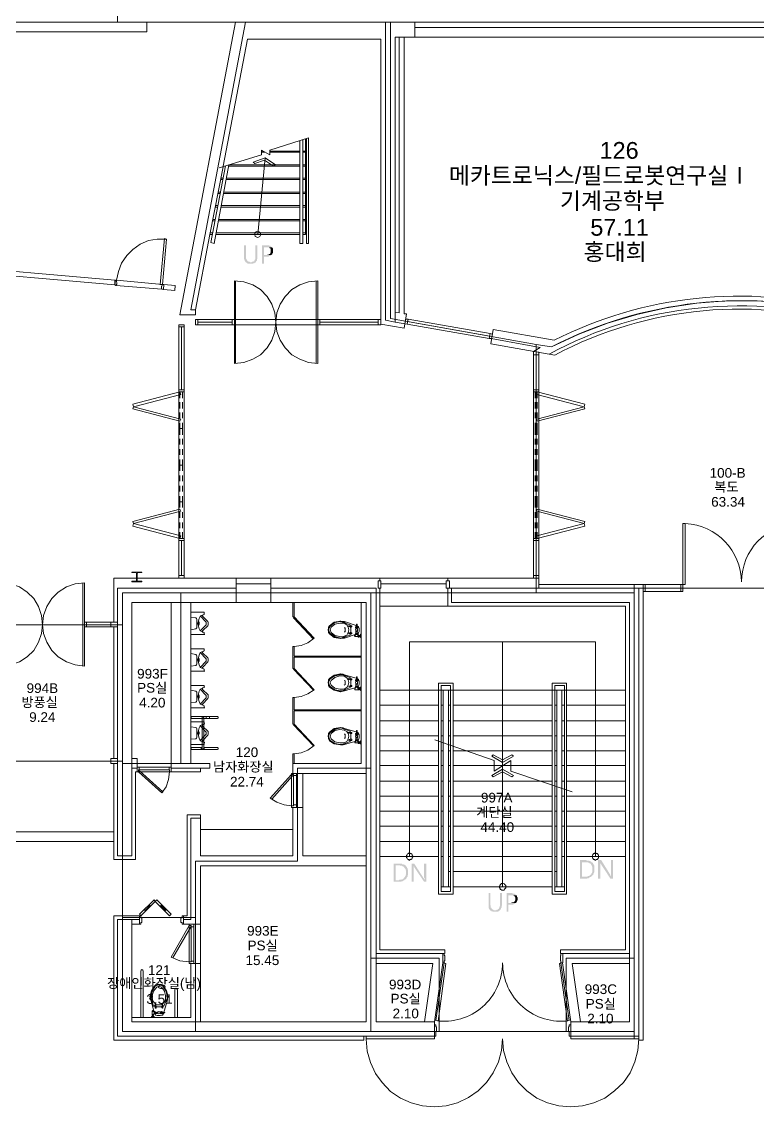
# Model space of a CAD drawing. Header units: millimetres. Extents: x -2246 to 101218, y 0 to 66109.
# Drawn here: x 59306 to 74407, y 26635 to 49222 of the extents above; entities that cross this region are included whole.
import ezdxf

# ---------------------------------------------------------------- set-up
doc = ezdxf.new("R2010")
doc.units = ezdxf.units.MM
for name, color, linetype in [('PDF_문자', 7, 'Continuous'), ('PDF_솔리드 채우기', 7, 'Continuous'), ('PDF_형상', 7, 'Continuous')]:
    doc.layers.add(name, color=color, linetype=linetype)
doc.styles.add('PDF 맑은고딕', font='Arial.ttf')

msp = doc.modelspace()

# ---------------------------------------------------------------- hatches: boundary and pattern name
at = {"layer": 'PDF_솔리드 채우기', "transparency": 33554559}
for points in [[(63902, 44643), (63860, 44643), (63860, 44410), (63860, 44399), (63860, 44389), (63860, 44378), (63860, 44368), (63871, 44357), (63871, 44346), (63871, 44336), (63871, 44336), (63881, 44325), (63881, 44315), (63881, 44304), (63892, 44304), (63892, 44293), (63998, 44293), (63998, 44293), (63987, 44293), (63976, 44304), (63966, 44304), (63955, 44304), (63955, 44304), (63945, 44315), (63934, 44315), (63934, 44325), (63924, 44325), (63924, 44336), (63913, 44346), (63913, 44346), (63913, 44357), (63902, 44368), (63902, 44378), (63902, 44389), (63902, 44399), (63902, 44410)], [(64135, 44643), (64093, 44643), (64093, 44410), (64093, 44399), (64093, 44389), (64093, 44378), (64093, 44368), (64093, 44357), (64082, 44346), (64082, 44336), (64082, 44336), (64072, 44325), (64072, 44315), (64061, 44315), (64051, 44315), (64051, 44304), (64040, 44304), (64029, 44304), (64019, 44293), (64008, 44293), (63998, 44293), (63892, 44293), (63902, 44293), (63913, 44283), (63913, 44283), (63924, 44272), (63934, 44272), (63934, 44272), (63945, 44262), (63955, 44262), (63966, 44262), (63976, 44262), (63987, 44262), (63998, 44262), (64008, 44262), (64019, 44262), (64029, 44262), (64029, 44262), (64040, 44262), (64051, 44272), (64061, 44272), (64072, 44272), (64072, 44272), (64082, 44283), (64093, 44283), (64093, 44293), (64104, 44293), (64104, 44304), (64114, 44315), (64114, 44315), (64125, 44325), (64125, 44336), (64125, 44346), (64125, 44357), (64135, 44357), (64135, 44368), (64135, 44378), (64135, 44389), (64135, 44399), (64135, 44421)], [(64337, 44643), (64231, 44643), (64231, 44262), (64273, 44262), (64273, 44410), (64326, 44410), (64337, 44410), (64347, 44410), (64358, 44410), (64368, 44410), (64379, 44421), (64390, 44421), (64400, 44421), (64400, 44431), (64411, 44431), (64421, 44442), (64421, 44442), (64273, 44442), (64273, 44601), (64326, 44601), (64432, 44601), (64421, 44611), (64421, 44611), (64411, 44622), (64400, 44622), (64400, 44632), (64390, 44632), (64379, 44632), (64368, 44643), (64358, 44643), (64347, 44643)], [(64432, 44601), (64326, 44601), (64326, 44601), (64337, 44601), (64347, 44601), (64358, 44601), (64368, 44601), (64379, 44590), (64390, 44590), (64390, 44579), (64400, 44579), (64400, 44569), (64411, 44569), (64411, 44558), (64411, 44548), (64411, 44537), (64411, 44526), (64411, 44516), (64411, 44505), (64411, 44495), (64411, 44495), (64400, 44484), (64400, 44474), (64390, 44463), (64390, 44463), (64379, 44463), (64368, 44452), (64368, 44452), (64358, 44452), (64347, 44452), (64337, 44442), (64315, 44442), (64273, 44442), (64421, 44442), (64432, 44452), (64443, 44463), (64443, 44474), (64453, 44484), (64453, 44484), (64453, 44495), (64453, 44505), (64453, 44516), (64453, 44526), (64453, 44526), (64453, 44537), (64453, 44548), (64453, 44558), (64453, 44569), (64453, 44579), (64443, 44590), (64443, 44601)], [(67027, 31954), (66932, 31954), (66932, 31583), (67027, 31583), (67038, 31583), (67048, 31583), (67059, 31583), (67069, 31583), (67080, 31583), (67091, 31583), (67091, 31593), (67101, 31593), (67112, 31593), (67122, 31604), (67133, 31604), (67144, 31615), (67154, 31615), (66974, 31615), (66974, 31922), (67027, 31922), (67165, 31922), (67154, 31932), (67154, 31932), (67144, 31932), (67133, 31943), (67122, 31943), (67112, 31943), (67101, 31943), (67101, 31954), (67091, 31954), (67080, 31954), (67069, 31954), (67059, 31954), (67038, 31954)], [(67165, 31922), (67027, 31922), (67027, 31922), (67038, 31922), (67048, 31922), (67059, 31922), (67069, 31911), (67080, 31911), (67091, 31911), (67101, 31911), (67112, 31901), (67122, 31901), (67122, 31901), (67133, 31890), (67144, 31890), (67144, 31879), (67154, 31879), (67154, 31869), (67165, 31858), (67165, 31858), (67175, 31848), (67175, 31837), (67175, 31837), (67175, 31827), (67186, 31816), (67186, 31805), (67186, 31795), (67186, 31784), (67186, 31774), (67186, 31774), (67186, 31763), (67186, 31752), (67186, 31742), (67186, 31731), (67175, 31721), (67175, 31710), (67175, 31699), (67165, 31689), (67165, 31678), (67154, 31678), (67154, 31668), (67144, 31657), (67144, 31657), (67133, 31646), (67122, 31646), (67122, 31636), (67112, 31636), (67101, 31636), (67091, 31625), (67080, 31625), (67069, 31625), (67059, 31625), (67048, 31625), (67038, 31615), (67027, 31615), (66974, 31615), (67154, 31615), (67154, 31625), (67165, 31625), (67175, 31636), (67175, 31636), (67186, 31646), (67186, 31646), (67196, 31657), (67196, 31668), (67207, 31678), (67207, 31678), (67218, 31689), (67218, 31699), (67218, 31710), (67218, 31721), (67228, 31731), (67228, 31742), (67228, 31752), (67228, 31763), (67228, 31774), (67228, 31784), (67228, 31795), (67228, 31805), (67228, 31816), (67228, 31827), (67218, 31837), (67218, 31837), (67218, 31848), (67218, 31858), (67207, 31869), (67207, 31879), (67207, 31879), (67196, 31890), (67196, 31890), (67186, 31901), (67186, 31911), (67175, 31911), (67175, 31922)], [(67355, 31954), (67302, 31954), (67302, 31583), (67345, 31583), (67345, 31858), (67345, 31869), (67345, 31879), (67345, 31890), (67345, 31901), (67345, 31911), (67345, 31911)], [(67355, 31954), (67345, 31911), (67345, 31901), (67355, 31890), (67355, 31879), (67557, 31583), (67567, 31636), (67557, 31636), (67557, 31646), (67546, 31657)], [(67599, 31954), (67557, 31954), (67557, 31689), (67557, 31689), (67557, 31668), (67567, 31657), (67567, 31646), (67567, 31636), (67567, 31636), (67567, 31636), (67557, 31583), (67599, 31583)], [(70861, 32028), (70755, 32028), (70755, 31646), (70851, 31646), (70861, 31646), (70872, 31646), (70883, 31646), (70893, 31646), (70904, 31657), (70914, 31657), (70925, 31657), (70935, 31657), (70946, 31668), (70946, 31668), (70957, 31678), (70967, 31678), (70978, 31678), (70798, 31689), (70798, 31985), (70861, 31985), (70988, 31985), (70988, 31996), (70978, 31996), (70967, 32007), (70957, 32007), (70946, 32007), (70946, 32017), (70935, 32017), (70925, 32017), (70914, 32017), (70904, 32017), (70893, 32017), (70883, 32028), (70872, 32028)], [(70988, 31985), (70861, 31985), (70861, 31985), (70872, 31985), (70883, 31985), (70893, 31985), (70904, 31985), (70914, 31985), (70925, 31975), (70925, 31975), (70935, 31975), (70946, 31964), (70957, 31964), (70957, 31964), (70967, 31954), (70978, 31954), (70978, 31943), (70988, 31932), (70988, 31932), (70988, 31922), (70999, 31911), (70999, 31911), (70999, 31901), (71010, 31890), (71010, 31879), (71010, 31869), (71010, 31858), (71010, 31848), (71010, 31837), (71010, 31837), (71010, 31827), (71010, 31816), (71010, 31805), (71010, 31795), (71010, 31784), (70999, 31774), (70999, 31763), (70988, 31752), (70988, 31752), (70988, 31742), (70978, 31731), (70967, 31731), (70967, 31721), (70957, 31721), (70957, 31710), (70946, 31710), (70935, 31699), (70925, 31699), (70914, 31699), (70914, 31689), (70904, 31689), (70893, 31689), (70883, 31689), (70861, 31689), (70851, 31689), (70798, 31689), (70978, 31678), (70988, 31689), (70988, 31699), (70999, 31699), (70999, 31699), (71010, 31710), (71010, 31721), (71020, 31721), (71031, 31731), (71031, 31742), (71031, 31752), (71041, 31763), (71041, 31774), (71041, 31774), (71052, 31784), (71052, 31795), (71052, 31805), (71052, 31816), (71052, 31827), (71052, 31837), (71052, 31848), (71052, 31858), (71052, 31869), (71052, 31879), (71052, 31890), (71052, 31901), (71052, 31911), (71041, 31922), (71041, 31922), (71041, 31932), (71031, 31943), (71031, 31954), (71020, 31954), (71020, 31964), (71020, 31964), (71010, 31975), (70999, 31985), (70999, 31985)], [(71190, 32028), (71126, 32028), (71126, 31646), (71169, 31646), (71169, 31922), (71169, 31932), (71169, 31954), (71169, 31964), (71169, 31964), (71169, 31975), (71169, 31975)], [(71190, 32028), (71169, 31975), (71169, 31964), (71179, 31964), (71179, 31954), (71380, 31646), (71391, 31699), (71391, 31699), (71380, 31710), (71380, 31721)], [(71433, 32028), (71391, 32028), (71391, 31752), (71391, 31752), (71391, 31742), (71391, 31731), (71391, 31721), (71391, 31710), (71391, 31699), (71391, 31699), (71380, 31646), (71433, 31646)], [(68912, 31350), (68881, 31350), (68881, 31117), (68881, 31106), (68881, 31096), (68881, 31085), (68881, 31074), (68881, 31064), (68881, 31053), (68881, 31043), (68891, 31032), (68891, 31032), (68891, 31022), (68902, 31011), (68902, 31011), (68912, 31000), (69018, 31000), (69008, 31000), (68997, 31000), (68987, 31000), (68976, 31011), (68976, 31011), (68965, 31011), (68955, 31022), (68955, 31022), (68944, 31032), (68944, 31032), (68934, 31043), (68934, 31053), (68923, 31053), (68923, 31064), (68923, 31074), (68923, 31085), (68923, 31096), (68912, 31106), (68912, 31117)], [(69156, 31350), (69114, 31350), (69114, 31117), (69114, 31106), (69114, 31096), (69114, 31085), (69103, 31074), (69103, 31064), (69103, 31053), (69092, 31043), (69092, 31043), (69092, 31032), (69082, 31022), (69071, 31022), (69071, 31011), (69061, 31011), (69050, 31011), (69050, 31011), (69039, 31000), (69029, 31000), (69018, 31000), (68912, 31000), (68912, 31000), (68923, 30990), (68934, 30990), (68934, 30979), (68944, 30979), (68955, 30979), (68965, 30969), (68965, 30969), (68976, 30969), (68987, 30969), (68997, 30969), (69008, 30969), (69018, 30969), (69029, 30969), (69039, 30969), (69050, 30969), (69061, 30969), (69071, 30969), (69071, 30979), (69082, 30979), (69092, 30979), (69092, 30990), (69103, 30990), (69114, 31000), (69114, 31000), (69124, 31011), (69124, 31022), (69135, 31022), (69135, 31032), (69135, 31043), (69145, 31053), (69145, 31053), (69145, 31064), (69145, 31074), (69145, 31085), (69156, 31096), (69156, 31106), (69156, 31127)], [(69347, 31350), (69251, 31350), (69251, 30969), (69283, 30969), (69283, 31117), (69336, 31117), (69347, 31117), (69357, 31117), (69368, 31117), (69378, 31117), (69389, 31117), (69400, 31127), (69410, 31127), (69421, 31138), (69431, 31138), (69431, 31149), (69442, 31149), (69283, 31149), (69283, 31308), (69336, 31308), (69442, 31308), (69442, 31318), (69431, 31318), (69431, 31329), (69421, 31329), (69410, 31339), (69400, 31339), (69389, 31339), (69378, 31339), (69368, 31350), (69357, 31350)], [(69442, 31308), (69336, 31308), (69347, 31308), (69357, 31308), (69368, 31308), (69378, 31308), (69389, 31308), (69389, 31297), (69400, 31297), (69410, 31286), (69410, 31286), (69421, 31276), (69421, 31265), (69421, 31265), (69431, 31255), (69431, 31244), (69431, 31233), (69431, 31223), (69431, 31212), (69421, 31202), (69421, 31202), (69421, 31191), (69410, 31180), (69410, 31170), (69400, 31170), (69400, 31170), (69389, 31159), (69378, 31159), (69368, 31159), (69357, 31159), (69347, 31149), (69336, 31149), (69283, 31149), (69442, 31149), (69453, 31159), (69453, 31170), (69463, 31180), (69463, 31180), (69463, 31191), (69474, 31202), (69474, 31212), (69474, 31223), (69474, 31233), (69474, 31233), (69474, 31244), (69474, 31255), (69474, 31265), (69463, 31276), (69463, 31286), (69463, 31297), (69453, 31308)]]:
    msp.add_hatch(color=256, dxfattribs=at).paths.add_polyline_path(points)

# ---------------------------------------------------------------- linework, layer by layer
for points in [[(64337, 44410), (64326, 44410), (64326, 44410)], [(69347, 31117), (69336, 31117), (69336, 31117)]]:
    msp.add_solid(points, dxfattribs=at)
at = {"layer": 'PDF_형상', "lineweight": 5}
for points in [[(61265, 50617), (58320, 50617), (58320, 49219), (61265, 49219)], [(69855, 37610), (69855, 42609), (66868, 43139), (66868, 49219), (56361, 49219), (47008, 49219), (40557, 49219), (25061, 49219), (25061, 37017), (40059, 37017), (58066, 37017), (58066, 36858), (61371, 36858), (61371, 37514), (62568, 37514), (66466, 37514), (69855, 37514)], [(76242, 49219), (76242, 43224), (75638, 43361), (75013, 43457), (74389, 43499), (73764, 43499), (73149, 43457), (72524, 43361), (71921, 43224), (71317, 43044), (70734, 42821), (70173, 42556), (69855, 42609), (69855, 37514), (71868, 37514), (71868, 37610), (76168, 37610), (76168, 37514), (78572, 37514), (78572, 49219)], [(64294, 46433), (64506, 46295), (64464, 46264), (64284, 46391), (64082, 46317), (64051, 46348)], [(62186, 43838), (62271, 44770), (62229, 44781), (62144, 43838)], [(64209, 44865), (64188, 44908), (64146, 44929), (64093, 44908), (64082, 44865), (64093, 44823), (64146, 44802), (64188, 44823)], [(61212, 43923), (61212, 43827), (57600, 44145), (57600, 44240)], [(61223, 43923), (61212, 43827), (61233, 43817), (61244, 43838), (61254, 43838), (61254, 43880), (61244, 43891), (61244, 43923)], [(62218, 43838), (62208, 43732), (62176, 43743), (62176, 43753), (62165, 43753), (62165, 43806), (62176, 43806), (62186, 43838)], [(62441, 43711), (62208, 43732), (62218, 43838), (62451, 43817)], [(63669, 42217), (63860, 42239), (64040, 42302), (64199, 42397), (64337, 42535), (64432, 42694), (64495, 42874), (64517, 43065), (64495, 43255), (64432, 43435), (64337, 43594), (64199, 43732), (64040, 43827), (63860, 43891), (63669, 43912)], [(65375, 43912), (65184, 43891), (65004, 43827), (64845, 43732), (64707, 43594), (64601, 43435), (64538, 43255), (64517, 43065), (64538, 42874), (64601, 42694), (64707, 42535), (64845, 42397), (65004, 42302), (65184, 42239), (65375, 42217)], [(62631, 43012), (62525, 43012), (62525, 42969), (62631, 42969)], [(62864, 43012), (62917, 43012), (62917, 43118), (62864, 43118)], [(63616, 43118), (63616, 43012), (63669, 43012), (63669, 43118)], [(65417, 43118), (65417, 43012), (65375, 43012), (65375, 43118)], [(66614, 43012), (66667, 43012), (66667, 43118), (66614, 43118)], [(69908, 42397), (69802, 42397), (69802, 42461), (69908, 42450)], [(61583, 41381), (61593, 41328), (62568, 41582), (62547, 41635)], [(62631, 41677), (62525, 41677), (62525, 41635), (62631, 41635)], [(69908, 41635), (69802, 41635), (69802, 41677), (69908, 41677)], [(70851, 41381), (70840, 41328), (69866, 41582), (69876, 41635)], [(61583, 41285), (61593, 41328), (62568, 41073), (62547, 41031)], [(70851, 41285), (70840, 41328), (69866, 41073), (69876, 41031)], [(61583, 38976), (61593, 38934), (62568, 39188), (62547, 39230)], [(70851, 38976), (70840, 38934), (69866, 39188), (69876, 39230)], [(61583, 38881), (61593, 38934), (62568, 38680), (62547, 38627)], [(70851, 38881), (70840, 38934), (69866, 38680), (69876, 38627)], [(72916, 38934), (72916, 37684), (72863, 37684), (72863, 38934)], [(62631, 38627), (62525, 38627), (62525, 38584), (62631, 38584)], [(69908, 38627), (69802, 38627), (69802, 38584), (69908, 38584)], [(61678, 37748), (61763, 37748), (61763, 37737), (61561, 37737), (61561, 37748), (61646, 37748), (61657, 37748), (61657, 37758), (61657, 37917), (61646, 37928), (61561, 37928), (61561, 37938), (61763, 37938), (61763, 37928), (61678, 37928), (61678, 37917), (61667, 37917), (61667, 37758)], [(62631, 37864), (62525, 37864), (62525, 37811), (62631, 37811)], [(66614, 37758), (66667, 37758), (66667, 37610), (66614, 37610)], [(68012, 37758), (68076, 37758), (68076, 37610), (68012, 37610)], [(69908, 37864), (69802, 37864), (69802, 37811), (69908, 37811)], [(58882, 36010), (59072, 36032), (59252, 36095), (59411, 36201), (59549, 36328), (59644, 36498), (59708, 36678), (59729, 36858), (59708, 37048), (59644, 37229), (59549, 37398), (59411, 37525), (59252, 37631), (59072, 37695), (58882, 37716)], [(60587, 37716), (60396, 37695), (60216, 37631), (60047, 37525), (59920, 37398), (59814, 37229), (59750, 37048), (59729, 36858), (59750, 36678), (59814, 36498), (59920, 36328), (60047, 36201), (60216, 36095), (60396, 36032), (60587, 36010)], [(61371, 37514), (61371, 34009), (62568, 34009), (62568, 37514)], [(62568, 37514), (62568, 34009), (61371, 34009), (61371, 30852), (62864, 30852), (62864, 32007), (64962, 32007), (64962, 33913), (66466, 33913), (66466, 37514)], [(70469, 30015), (70469, 28511), (67864, 28511), (67864, 30015), (66466, 30015), (66466, 37514), (71868, 37514), (71868, 31816), (71868, 30015)], [(68012, 37695), (66667, 37695)], [(58066, 36858), (58066, 34061), (61371, 34061), (61371, 36858)], [(60629, 36911), (60629, 36815), (60587, 36815), (60587, 36911)], [(61265, 36911), (61127, 36911), (61127, 36815), (61265, 36815)], [(61265, 36911), (61127, 36911), (61127, 36815), (61265, 36815)], [(62896, 36794), (62885, 36784), (62875, 36773), (62769, 36752), (62769, 36879), (62769, 37006), (62875, 36995), (62885, 36985), (62896, 36964), (62896, 36879)], [(66042, 36805), (66042, 36858), (65883, 36911), (65851, 36921), (65841, 36921), (65724, 36900), (65629, 36826), (65608, 36794), (65597, 36752), (65608, 36709), (65629, 36678), (65724, 36614), (65841, 36582), (65851, 36582), (65883, 36593), (66042, 36646), (66042, 36699), (66053, 36699), (66053, 36752), (66053, 36805)], [(65618, 36837), (65724, 36900), (65841, 36932), (65714, 36911)], [(66021, 36826), (66021, 36837), (66010, 36837), (66010, 36826), (66021, 36815)], [(66042, 36815), (66074, 36815), (66074, 36826), (66074, 36837), (66042, 36837), (66042, 36826)], [(65841, 36572), (65724, 36604), (65618, 36667), (65714, 36593)], [(66021, 36678), (66021, 36688), (66010, 36688), (66010, 36678), (66010, 36667), (66021, 36667)], [(66042, 36667), (66042, 36678), (66042, 36688), (66074, 36688), (66074, 36678), (66074, 36667)], [(66137, 36635), (66137, 36614), (66137, 36646)], [(66201, 36794), (66169, 36794), (66148, 36794), (66148, 36805), (66169, 36805), (66201, 36805)], [(66190, 36752), (66190, 36773), (66169, 36773), (66158, 36773), (66148, 36752), (66158, 36741), (66169, 36731), (66190, 36741)], [(66148, 36678), (66148, 36657), (66169, 36657), (66201, 36657), (66201, 36678), (66169, 36678)], [(66201, 36646), (66222, 36646), (66222, 36604), (66201, 36604)], [(66264, 36593), (66264, 36667), (66254, 36657), (66243, 36646), (66243, 36614), (66254, 36593)], [(65851, 36572), (65841, 36572)], [(62896, 36053), (62885, 36032), (62875, 36021), (62769, 36010), (62769, 36138), (62769, 36265), (62875, 36243), (62885, 36233), (62896, 36212), (62896, 36138)], [(65841, 35502), (65851, 35502), (65883, 35502), (66042, 35566), (66042, 35608), (66074, 35608), (66074, 35597), (66074, 35587), (66042, 35587), (66042, 35597), (66042, 35608), (66053, 35608), (66053, 35671), (66053, 35724), (66042, 35724), (66042, 35735), (66042, 35746), (66074, 35746), (66074, 35735), (66074, 35724), (66042, 35724), (66042, 35777), (65883, 35830), (65851, 35830), (65841, 35830), (65724, 35809), (65629, 35746), (65608, 35714), (65597, 35671), (65608, 35629), (65629, 35587), (65724, 35523)], [(66021, 35746), (66021, 35756), (66010, 35746), (66010, 35735), (66021, 35735)], [(66201, 35703), (66169, 35703), (66148, 35703), (66148, 35724), (66169, 35724), (66201, 35724)], [(66190, 35671), (66190, 35682), (66169, 35693), (66158, 35682), (66148, 35671), (66158, 35650), (66169, 35640), (66190, 35650)], [(62896, 35301), (62885, 35280), (62875, 35269), (62769, 35258), (62769, 35385), (62769, 35513), (62875, 35491), (62885, 35481), (62896, 35470), (62896, 35385)], [(66021, 35597), (66010, 35597), (66010, 35587), (66021, 35587)], [(66137, 35544), (66127, 35544)], [(66148, 35587), (66148, 35576), (66169, 35576), (66201, 35576), (66201, 35587), (66169, 35587)], [(66264, 35502), (66264, 35576), (66254, 35576), (66243, 35566), (66243, 35523), (66254, 35513)], [(67853, 35661), (68150, 35661), (68150, 31329), (67853, 31329)], [(67906, 35608), (68097, 35608), (68097, 31382), (67906, 31382)], [(70183, 35661), (70480, 35661), (70480, 31329), (70183, 31329)], [(70236, 35608), (70438, 35608), (70438, 31382), (70236, 31382)], [(63034, 34951), (63023, 34962), (63013, 34972), (63002, 34962), (63002, 34951), (63002, 34316), (63002, 34305), (63013, 34294), (63023, 34305), (63034, 34316)], [(62896, 34549), (62885, 34528), (62875, 34517), (62769, 34506), (62769, 34633), (62769, 34761), (62875, 34750), (62885, 34739), (62896, 34718), (62896, 34633)], [(62938, 34739), (62960, 34782), (63087, 34655), (63087, 34644), (63087, 34633), (63087, 34623), (63087, 34612), (62960, 34485), (62938, 34528), (62917, 34633)], [(65618, 34655), (65714, 34729), (65841, 34750), (65851, 34750), (65925, 34729), (65894, 34739), (65841, 34739), (65724, 34718)], [(66021, 34644), (66021, 34655), (66010, 34644), (66010, 34633), (66021, 34633)], [(66201, 34602), (66169, 34602), (66148, 34602), (66148, 34623), (66169, 34623), (66201, 34623)], [(66190, 34570), (66190, 34580), (66169, 34591), (66158, 34580), (66148, 34570), (66158, 34549), (66169, 34549), (66190, 34549)], [(65851, 34390), (65841, 34390)], [(66021, 34496), (66021, 34506), (66010, 34496), (66010, 34485), (66021, 34485)], [(66148, 34496), (66148, 34475), (66169, 34475), (66201, 34475), (66201, 34496), (66169, 34496)], [(66201, 34464), (66222, 34464), (66222, 34422), (66201, 34422)], [(66264, 34411), (66264, 34475), (66254, 34475), (66243, 34464), (66243, 34422), (66254, 34411)], [(61265, 34114), (61127, 34114), (61127, 34009), (61265, 34009)], [(69167, 34030), (69389, 34157), (69357, 34189), (69167, 34083), (68976, 34189), (68944, 34157)], [(61667, 33839), (61699, 33839), (61699, 33881), (61710, 33881), (61710, 33934), (61699, 33934), (61667, 33934)], [(62366, 33839), (62335, 33839), (62335, 33881), (62324, 33881), (62324, 33934), (62335, 33934), (62366, 33934)], [(64962, 33913), (64962, 32007), (62864, 32007), (62864, 28511), (66466, 28511), (66466, 33913)], [(69167, 33892), (69389, 33765), (69357, 33733), (69167, 33839), (68976, 33733), (68944, 33765)], [(62176, 33405), (62261, 33532), (62314, 33680), (62335, 33839), (61699, 33839)], [(64400, 33299), (64538, 33214), (64686, 33161), (64834, 33140), (64834, 33786)], [(64834, 33807), (64834, 33786), (64877, 33786), (64877, 33765), (64940, 33765), (64940, 33786), (64940, 33807)], [(64834, 33108), (64834, 33140), (64877, 33140), (64877, 33161), (64940, 33161), (64940, 33140), (64940, 33108)], [(64866, 32653), (62970, 32653), (62970, 32113), (64866, 32113)], [(67324, 32102), (67324, 32113), (67313, 32123), (67313, 32144), (67302, 32155), (67292, 32155), (67281, 32165), (67271, 32165), (67260, 32176), (67249, 32176), (67239, 32165), (67228, 32165), (67218, 32155), (67207, 32144), (67207, 32134), (67196, 32123), (67196, 32113), (67196, 32091), (67196, 32081), (67207, 32070), (67207, 32060), (67218, 32049), (67228, 32038), (67239, 32038), (67249, 32028), (67260, 32028), (67271, 32038), (67281, 32038), (67292, 32049), (67302, 32049), (67313, 32060), (67313, 32081), (67324, 32091)], [(71137, 32102), (71137, 32113), (71137, 32123), (71126, 32144), (71116, 32155), (71105, 32165), (71094, 32165), (71073, 32176), (71063, 32176), (71052, 32165), (71041, 32165), (71031, 32155), (71020, 32144), (71020, 32134), (71010, 32123), (71010, 32113), (71010, 32091), (71010, 32081), (71020, 32070), (71020, 32060), (71031, 32049), (71041, 32038), (71052, 32038), (71063, 32028), (71073, 32028), (71094, 32038), (71105, 32038), (71116, 32049), (71126, 32060), (71137, 32081), (71137, 32091)], [(69230, 31477), (69230, 31498), (69230, 31509), (69220, 31519), (69209, 31530), (69209, 31541), (69198, 31541), (69177, 31551), (69167, 31551), (69156, 31551), (69145, 31551), (69135, 31541), (69124, 31530), (69114, 31530), (69114, 31509), (69103, 31498), (69103, 31488), (69103, 31477), (69103, 31466), (69114, 31445), (69114, 31435), (69124, 31424), (69135, 31424), (69145, 31413), (69156, 31413), (69167, 31413), (69177, 31413), (69198, 31413), (69209, 31424), (69209, 31435), (69220, 31445), (69230, 31456), (69230, 31466)], [(61742, 30884), (61720, 30916), (62017, 31212), (62038, 31180), (62335, 30884), (62366, 30916), (62070, 31212), (62038, 31180)], [(61371, 30852), (62864, 30852), (62864, 28511), (61371, 28511)], [(61720, 30884), (61742, 30884), (61742, 30841), (61763, 30841), (61763, 30746), (61742, 30746), (61742, 30714), (61720, 30714)], [(62621, 30884), (62589, 30884), (62589, 30841), (62568, 30841), (62568, 30746), (62589, 30746), (62589, 30714), (62621, 30714)], [(62737, 29941), (62737, 30683), (62366, 30036), (62547, 29962)], [(62737, 30714), (62737, 30683), (62780, 30683), (62780, 30661), (62833, 30661), (62833, 30683), (62833, 30714)], [(67938, 29920), (67970, 29920), (67970, 29962), (67980, 29962), (67980, 30068), (67970, 30068), (67970, 30111), (67938, 30111)], [(70406, 29920), (70406, 30111), (70364, 30111), (70364, 30068), (70353, 30068), (70353, 29962), (70364, 29962), (70364, 29920)], [(62737, 29909), (62737, 29941), (62780, 29941), (62780, 29952), (62833, 29952), (62833, 29941), (62833, 29909)], [(66466, 30015), (66466, 28511), (67864, 28511), (67864, 30015)], [(70469, 30015), (70469, 28511), (71868, 28511), (71868, 30015)], [(61932, 29231), (61964, 29348), (62028, 29443), (61964, 29348), (61943, 29231), (61943, 29168), (61953, 29136), (61932, 29221)], [(62070, 29422), (62006, 29337), (61975, 29242), (61985, 29147), (62017, 29104), (62059, 29062), (62112, 29062), (62165, 29062), (62218, 29104), (62250, 29147), (62250, 29242), (62229, 29337), (62165, 29422), (62112, 29443)], [(61975, 28924), (61975, 28935), (61985, 28935), (61996, 28935), (62006, 28935), (62006, 28924)], [(62049, 29051), (62049, 29062), (62038, 29062), (62028, 29051), (62038, 29041), (62049, 29041)], [(62028, 28892), (62028, 28924), (62038, 28924), (62038, 28892), (62038, 28871), (62028, 28871)], [(62144, 28892), (62133, 28914), (62112, 28924), (62102, 28914), (62091, 28892), (62102, 28882), (62112, 28871), (62133, 28882)], [(62155, 28871), (62155, 28892), (62155, 28924), (62165, 28924), (62165, 28892), (62165, 28871)], [(62197, 29051), (62197, 29062), (62186, 29062), (62186, 29051), (62186, 29041), (62197, 29041)], [(67768, 28416), (67800, 28416), (67800, 28511), (67811, 28511), (67811, 28607), (67800, 28607), (67800, 28649), (67768, 28649)], [(70533, 28649), (70533, 28607), (70522, 28607), (70522, 28511), (70533, 28511), (70533, 28416), (70565, 28416), (70565, 28649)], [(66370, 28363), (67768, 28363), (67768, 28416), (66370, 28416)], [(71963, 28363), (70565, 28363), (70565, 28416), (71963, 28416)]]:
    msp.add_lwpolyline(points, close=True, dxfattribs=at)
for points in [[(20136, 49018), (61869, 49018), (61869, 49219), (66762, 49219), (66762, 43107), (66963, 43065), (67165, 43033), (67207, 43022), (67228, 43128), (67186, 43128)], [(25061, 49219), (66868, 49219), (76242, 49219), (78572, 49219), (90467, 49219), (90467, 37514), (90467, 16404), (83466, 16404), (79674, 16404), (79674, 16807), (72471, 16807), (72471, 14805), (65269, 14805), (65269, 16807), (58066, 16807)], [(63892, 49219), (62769, 43319), (62864, 43319), (62864, 43213), (62547, 43213), (63690, 49219)], [(66963, 43065), (66963, 48912), (67366, 48912), (67366, 49219), (75766, 49219), (75766, 48912), (76369, 48912), (76369, 49219), (84769, 49219), (84769, 48912), (85373, 48912), (85373, 49219), (90171, 49219)], [(75766, 49113), (67366, 49113)], [(67144, 48912), (67144, 43234), (67196, 43234), (67144, 42938), (66667, 43022), (66667, 48869), (63934, 48869), (63436, 46264)], [(66963, 43266), (67048, 43255), (67048, 48912)], [(75766, 48912), (67366, 48912)], [(65142, 46825), (65142, 44675), (65184, 44675), (65184, 46846), (64390, 46592), (64390, 46497), (64220, 46592), (64220, 46497), (63352, 46232)], [(65004, 46783), (65004, 44675), (65067, 44675), (65067, 46804)], [(65067, 44865), (65120, 44865), (65120, 46825)], [(64220, 46571), (64241, 46571)], [(64220, 46550), (64294, 46550)], [(64390, 46571), (65004, 46571)], [(64390, 46550), (65004, 46550)], [(65067, 46571), (65120, 46571)], [(65067, 46550), (65120, 46550)], [(64294, 46433), (64146, 44865)], [(63436, 46253), (63161, 44865), (62864, 43319)], [(63553, 46295), (63246, 44675), (63182, 44696), (63479, 46274)], [(63553, 46264), (65004, 46264)], [(63563, 46295), (65004, 46295)], [(65067, 46295), (65120, 46295)], [(65067, 46264), (65120, 46264)], [(63383, 46020), (63436, 46020)], [(63383, 45988), (63426, 45988)], [(63500, 46020), (65004, 46020)], [(63500, 45988), (65004, 45988)], [(65067, 46020), (65120, 46020)], [(65067, 45988), (65120, 45988)], [(63330, 45734), (63373, 45734)], [(63330, 45702), (63373, 45702)], [(63447, 45734), (65004, 45734)], [(63447, 45702), (65004, 45702)], [(65067, 45734), (65120, 45734)], [(65067, 45702), (65120, 45702)], [(63277, 45459), (63320, 45459)], [(63277, 45427), (63320, 45427)], [(63394, 45459), (65004, 45459)], [(63394, 45427), (65004, 45427)], [(65067, 45459), (65120, 45459)], [(65067, 45427), (65120, 45427)], [(63224, 45173), (63267, 45173)], [(63224, 45141), (63267, 45141)], [(63341, 45173), (65004, 45173)], [(63341, 45141), (65004, 45141)], [(65067, 45173), (65120, 45173)], [(65067, 45141), (65120, 45141)], [(62271, 44770), (62080, 44770), (61900, 44738), (61731, 44664), (61583, 44558), (61456, 44431), (61350, 44272), (61286, 44103), (61244, 43923), (62186, 43838)], [(63161, 44865), (63214, 44865)], [(63171, 44897), (63214, 44897)], [(63288, 44897), (65004, 44897)], [(63288, 44865), (65004, 44865)], [(65067, 44897), (65120, 44897)], [(63690, 43912), (63690, 42217)], [(65343, 43912), (65343, 42217)], [(61233, 43817), (62176, 43743)], [(62525, 43012), (62525, 41677)], [(62578, 42969), (62578, 41677)], [(62631, 43012), (62631, 41677)], [(62864, 43118), (63616, 43118)], [(62864, 43012), (63616, 43012)], [(62917, 43065), (63616, 43065)], [(63669, 43118), (65375, 43118)], [(65375, 43012), (63669, 43012)], [(65417, 43118), (66614, 43118)], [(65417, 43065), (66614, 43065)], [(65417, 43012), (66614, 43012)], [(67207, 43022), (68891, 42726)], [(68902, 42779), (67218, 43075)], [(67228, 43128), (68912, 42832)], [(69802, 42461), (69940, 42546), (68934, 42726), (68891, 42726), (68912, 42832), (68955, 42821)], [(69802, 42397), (69802, 41677)], [(69855, 42397), (69855, 41677)], [(69908, 42397), (69908, 41677)], [(62525, 38627), (62525, 41635)], [(62547, 41508), (62547, 41635), (62599, 41635), (62599, 41508)], [(62631, 41635), (62631, 38627)], [(69802, 41635), (69802, 38627)], [(69834, 41508), (69834, 41635), (69876, 41635), (69876, 41508)], [(69908, 38627), (69908, 41635)], [(62547, 41296), (62547, 41423)], [(62599, 41423), (62599, 41296)], [(69834, 41296), (69834, 41423)], [(69876, 41423), (69876, 41296)], [(62547, 41095), (62547, 41211)], [(62599, 41211), (62599, 41095)], [(69834, 41095), (69834, 41211)], [(69876, 41211), (69876, 41095)], [(62599, 40999), (62599, 40883), (62547, 40883), (62547, 40999)], [(69876, 40999), (69876, 40883), (69834, 40883), (69834, 40999)], [(62599, 40756), (62599, 40883), (62547, 40883), (62547, 40756)], [(62547, 40671), (62547, 40554)], [(62599, 40554), (62599, 40671)], [(69876, 40756), (69876, 40883), (69834, 40883), (69834, 40756)], [(69834, 40671), (69834, 40554)], [(69876, 40554), (69876, 40671)], [(62547, 40459), (62547, 40343)], [(62599, 40343), (62599, 40459)], [(69834, 40459), (69834, 40343)], [(69876, 40343), (69876, 40459)], [(62547, 40247), (62547, 40131), (62599, 40131), (62599, 40247)], [(69834, 40247), (69834, 40131), (69876, 40131), (69876, 40247)], [(62547, 40014), (62547, 40131), (62599, 40131), (62599, 40014)], [(69834, 40014), (69834, 40131), (69876, 40131), (69876, 40014)], [(62547, 39802), (62547, 39919)], [(62599, 39919), (62599, 39802)], [(69834, 39802), (69834, 39919)], [(69876, 39919), (69876, 39802)], [(62547, 39591), (62547, 39707)], [(62599, 39707), (62599, 39591)], [(69834, 39591), (69834, 39707)], [(69876, 39707), (69876, 39591)], [(62599, 39495), (62599, 39379), (62547, 39379), (62547, 39495)], [(62599, 39262), (62599, 39379), (62547, 39379), (62547, 39262)], [(69876, 39495), (69876, 39379), (69834, 39379), (69834, 39495)], [(69876, 39262), (69876, 39379), (69834, 39379), (69834, 39262)], [(62547, 39167), (62547, 39050)], [(62599, 39050), (62599, 39167)], [(69834, 39167), (69834, 39050)], [(69876, 39050), (69876, 39167)], [(62547, 38955), (62547, 38839)], [(62599, 38839), (62599, 38955)], [(69834, 38955), (69834, 38839)], [(69876, 38839), (69876, 38955)], [(62547, 38754), (62547, 38627), (62599, 38627), (62599, 38754)], [(69834, 38754), (69834, 38627), (69876, 38627), (69876, 38754)], [(62525, 38584), (62525, 37811)], [(62578, 38584), (62578, 37864)], [(62631, 38584), (62631, 37811)], [(69802, 38584), (69802, 37811)], [(69855, 38584), (69855, 37864)], [(69908, 38584), (69908, 37811)], [(61191, 36911), (61191, 37811), (63701, 37811)], [(63701, 37610), (63701, 37811), (64411, 37811)], [(66646, 37811), (64411, 37811), (64411, 37610)], [(68044, 37758), (68044, 37811), (66646, 37811), (66646, 37758)], [(68044, 37811), (69908, 37811), (69908, 37610)], [(72863, 37737), (72863, 37536), (72048, 37536)], [(83466, 26107), (83466, 28511), (81972, 28511), (78869, 28511), (76316, 28511), (76316, 34009), (78869, 34009), (78869, 37514), (78572, 37514), (76168, 37514), (76168, 37610), (71868, 37610), (71868, 31816), (71868, 30015), (71868, 28511), (70469, 28511), (67864, 28511), (66466, 28511), (62864, 28511), (61371, 28511), (61371, 30852), (61371, 34061), (58066, 34061)], [(60555, 37716), (60555, 36010)], [(61720, 30810), (61561, 30810), (61265, 30810), (61265, 28416), (67768, 28416), (67768, 28712), (66572, 28712), (66572, 37610), (64411, 37610), (64411, 37313), (63701, 37313), (63701, 37610), (61265, 37610), (61265, 32113), (61561, 32113), (61561, 37313), (63701, 37313)], [(63701, 37695), (64411, 37695)], [(67980, 30111), (67980, 30185), (66646, 30185), (66646, 37610)], [(70353, 30111), (70353, 30185), (71688, 30185), (71688, 37239), (68044, 37239), (68044, 37610)], [(68076, 37610), (68118, 37610), (68118, 37313), (71772, 37313), (71772, 28712), (70565, 28712)], [(68118, 37610), (71963, 37610), (71963, 28416), (70565, 28416), (70565, 28712), (70395, 29920)], [(69908, 37684), (72048, 37684), (72048, 28331), (71963, 28331), (71963, 28416)], [(71868, 37684), (71868, 28363)], [(72048, 37684), (72863, 37684)], [(72090, 37684), (72090, 37536)], [(72090, 37610), (72821, 37610)], [(72821, 37684), (72821, 37536)], [(64411, 37313), (66370, 37313), (66370, 28712), (61561, 28712), (61561, 30810)], [(62366, 37313), (62366, 33913), (63161, 33913), (63161, 34009), (62568, 34009), (62568, 37313)], [(62769, 37313), (62769, 34009)], [(66264, 35089), (64887, 35089), (64887, 34814), (65300, 34379), (65173, 34284), (65036, 34231), (64887, 34210), (64866, 34210), (64866, 34009), (66264, 34009), (66264, 37313)], [(64887, 37313), (64887, 37017), (64866, 37017), (64887, 37017), (64877, 36995), (65290, 36561)], [(64866, 37313), (64866, 37017)], [(62960, 37038), (63087, 36911), (63087, 36890), (63087, 36879), (63087, 36868), (63087, 36858), (62960, 36731), (62938, 36773), (62917, 36879), (62938, 36985), (62960, 37027), (62970, 37038), (63044, 37070), (63044, 37080), (63044, 37112), (62769, 37112), (62769, 36657), (63044, 36657), (63044, 36688), (63044, 36699), (62970, 36731), (62960, 36731)], [(63023, 37059), (63002, 37048), (63013, 37027), (63119, 36921), (63129, 36911), (63129, 36879), (63129, 36858), (63119, 36837), (63013, 36741), (63002, 36720), (63023, 36699)], [(66646, 37239), (68044, 37239)], [(61265, 36911), (60629, 36911), (60629, 36815), (61265, 36815)], [(62917, 36858), (62928, 36879), (62917, 36900)], [(62928, 36847), (62938, 36868), (62938, 36900), (62928, 36921)], [(64887, 36413), (65036, 36434), (65173, 36487), (65300, 36582), (64887, 37017)], [(65597, 36784), (65597, 36805), (65618, 36837), (65597, 36794), (65586, 36752), (65597, 36709), (65618, 36667), (65597, 36699), (65597, 36720)], [(65915, 36890), (65830, 36890), (65724, 36868), (65650, 36805), (65629, 36752), (65650, 36699), (65724, 36635), (65830, 36614), (65915, 36625), (65968, 36646), (66000, 36699), (66010, 36752), (66000, 36805), (65968, 36858), (65915, 36890), (65925, 36890)], [(65830, 36932), (65841, 36932)], [(65936, 36900), (65925, 36911), (65851, 36932), (65841, 36932), (65894, 36921), (65925, 36921), (66180, 36837), (66211, 36815), (66222, 36784), (66222, 36720), (66211, 36688), (66180, 36667), (65925, 36582), (65894, 36582), (65841, 36572), (65851, 36572), (65925, 36593), (65936, 36604)], [(66000, 36826), (66010, 36826)], [(66190, 36794), (66190, 36805), (66190, 36826), (66169, 36826), (66158, 36826), (66158, 36805), (66158, 36794), (66158, 36773)], [(66180, 36826), (66180, 36868), (66169, 36868), (66169, 36826)], [(66180, 36837), (66180, 36847)], [(61191, 34114), (61191, 36815)], [(63044, 36657), (63055, 36657)], [(65586, 36762), (65597, 36762)], [(65915, 36709), (65936, 36709), (65936, 36720), (65936, 36784), (65936, 36794), (65915, 36794)], [(66137, 36625), (66127, 36625), (66127, 36635), (66137, 36635), (66127, 36635)], [(66148, 36657), (66148, 36646), (66137, 36646), (66148, 36646), (66158, 36646)], [(66148, 36614), (66137, 36614), (66201, 36614)], [(66158, 36731), (66158, 36720)], [(66158, 36657), (66158, 36678), (66158, 36720), (66180, 36720), (66180, 36678)], [(66180, 36794), (66180, 36773)], [(66190, 36731), (66190, 36720), (66180, 36720)], [(66211, 36646), (66201, 36646), (66190, 36646), (66190, 36657), (66190, 36678)], [(66201, 36635), (66222, 36635), (66243, 36635)], [(66201, 36625), (66222, 36625)], [(66222, 36784), (66222, 36752), (66222, 36720)], [(66222, 36762), (66233, 36762)], [(66222, 36614), (66243, 36614)], [(66264, 36212), (64887, 36212), (64887, 36413), (64866, 36413), (64866, 35957), (64887, 35957), (64877, 35947), (65290, 35513)], [(71073, 32102), (71073, 36508), (67260, 36508), (67260, 32102)], [(69167, 36508), (69167, 31477)], [(62960, 36286), (62938, 36233), (62917, 36138), (62938, 36032), (62960, 35989), (62970, 35979), (63044, 35947), (63044, 35936), (63044, 35904), (62769, 35904), (62769, 36360), (63044, 36360), (63044, 36328), (63044, 36318), (62970, 36286), (62960, 36286), (63087, 36159), (63087, 36148), (63087, 36138), (63087, 36116), (63087, 36106), (62960, 35979)], [(62917, 36116), (62928, 36138), (62917, 36159)], [(62928, 36095), (62938, 36116), (62938, 36148), (62928, 36169)], [(63023, 36307), (63002, 36296), (63013, 36275), (63119, 36180), (63129, 36159), (63129, 36138), (63129, 36106), (63119, 36095), (63013, 35989), (63002, 35968), (63023, 35957)], [(64887, 35364), (65036, 35385), (65173, 35438), (65300, 35523), (64887, 35957), (64887, 36190), (66264, 36190)], [(63044, 35904), (63055, 35904)], [(65936, 35820), (65925, 35830), (66180, 35756), (66211, 35735), (66222, 35703), (66222, 35640), (66211, 35597), (66180, 35576), (65925, 35502), (65894, 35491), (65841, 35491), (65724, 35513), (65618, 35587), (65597, 35629), (65586, 35671), (65597, 35703), (65618, 35756), (65597, 35724), (65597, 35693)], [(65841, 35841), (65894, 35841), (65925, 35830), (65851, 35852), (65841, 35852), (65714, 35820), (65618, 35756), (65724, 35820), (65841, 35841), (65830, 35841)], [(65915, 35799), (65830, 35809), (65724, 35777), (65650, 35714), (65629, 35671), (65650, 35619), (65724, 35555), (65830, 35534), (65915, 35534), (65968, 35566), (66000, 35619), (66010, 35671), (66000, 35724), (65968, 35767), (65915, 35799), (65925, 35799)], [(65915, 35619), (65936, 35629), (65936, 35640), (65936, 35693), (65936, 35703), (65915, 35714)], [(66000, 35746), (66010, 35746)], [(66190, 35703), (66190, 35724), (66190, 35735), (66169, 35735), (66158, 35735), (66158, 35724), (66158, 35703), (66158, 35693)], [(66180, 35735), (66180, 35777), (66180, 35788), (66169, 35788), (66169, 35777), (66169, 35735)], [(66180, 35756), (66190, 35756)], [(66180, 35703), (66180, 35693)], [(66222, 35703), (66222, 35671), (66222, 35640)], [(62960, 35534), (62938, 35491), (62917, 35385), (62938, 35280), (62960, 35237), (62970, 35227), (63044, 35195), (63044, 35184), (63044, 35152), (62769, 35152), (62769, 35608), (63044, 35608), (63044, 35576), (62970, 35534), (62960, 35534), (63087, 35407), (63087, 35396), (63087, 35385), (63087, 35375), (63087, 35354), (62960, 35227)], [(63023, 35566), (63002, 35544), (63013, 35523), (63119, 35428), (63129, 35417), (63129, 35385), (63129, 35354), (63119, 35343), (63013, 35237), (63002, 35216), (63023, 35205)], [(63044, 35576), (63055, 35576)], [(65586, 35682), (65597, 35682)], [(65586, 35671), (65597, 35671)], [(65597, 35640), (65597, 35608), (65618, 35576), (65714, 35513), (65841, 35481), (65851, 35481), (65925, 35513), (65936, 35523)], [(65841, 35491), (65851, 35491)], [(66137, 35534), (66127, 35534)], [(66148, 35576), (66148, 35566), (66148, 35555), (66137, 35555), (66148, 35555)], [(66137, 35523), (66137, 35534), (66137, 35555), (66137, 35523), (66201, 35523), (66201, 35566), (66222, 35566), (66222, 35523), (66201, 35523)], [(66158, 35650), (66158, 35640)], [(66158, 35576), (66158, 35587), (66158, 35640), (66180, 35640), (66180, 35587)], [(66190, 35650), (66190, 35640), (66180, 35640)], [(66211, 35555), (66201, 35555), (66190, 35555), (66190, 35566), (66190, 35576), (66190, 35587)], [(66201, 35544), (66222, 35544)], [(66201, 35534), (66222, 35534), (66243, 35534)], [(66222, 35555), (66243, 35555)], [(66646, 35513), (71688, 35513)], [(67949, 31477), (67949, 35513)], [(68054, 35513), (68054, 31477)], [(70279, 31477), (70279, 35513)], [(70385, 35513), (70385, 31477)], [(62917, 35364), (62928, 35385), (62917, 35407)], [(62928, 35343), (62938, 35364), (62938, 35396), (62928, 35417)], [(66264, 35110), (64887, 35110), (64887, 35364), (64866, 35364), (64866, 34814), (64887, 34814), (64877, 34803), (65290, 34369)], [(63044, 35152), (63055, 35152)], [(66646, 35205), (67853, 35205)], [(67906, 35205), (67949, 35205)], [(68054, 35205), (68097, 35205)], [(68150, 35205), (70183, 35205)], [(70236, 35205), (70279, 35205)], [(70385, 35205), (70438, 35205)], [(70480, 35205), (71688, 35205)], [(62769, 34919), (62780, 34930), (62780, 34972), (62769, 34983)], [(62960, 34485), (62970, 34475), (63044, 34443), (63044, 34411), (63044, 34400), (62769, 34400), (62769, 34866), (63044, 34866), (63044, 34856), (63044, 34824), (62970, 34792), (62960, 34782)], [(62780, 34972), (63320, 34972), (63330, 34962), (63330, 34951), (63330, 34941), (63320, 34930), (63034, 34930)], [(62780, 34930), (63097, 34930)], [(63023, 34814), (63002, 34792), (63013, 34771), (63119, 34676), (63129, 34665), (63129, 34633), (63129, 34602), (63119, 34591), (63013, 34485), (63002, 34464), (63023, 34453)], [(63044, 34824), (63055, 34824)], [(63087, 34930), (63087, 34972)], [(63150, 34930), (63150, 34972)], [(66646, 34888), (67853, 34888)], [(67906, 34888), (67949, 34888)], [(68054, 34888), (68097, 34888)], [(68150, 34888), (70183, 34888)], [(70236, 34888), (70279, 34888)], [(70385, 34888), (70438, 34888)], [(70480, 34888), (71688, 34888)], [(62917, 34612), (62928, 34633), (62917, 34655)], [(62928, 34602), (62938, 34623), (62938, 34644), (62928, 34665)], [(65597, 34591), (65597, 34623), (65618, 34655), (65597, 34612), (65586, 34570), (65597, 34528), (65618, 34485), (65724, 34411), (65841, 34390), (65714, 34411), (65618, 34475), (65597, 34517), (65597, 34538)], [(65586, 34580), (65597, 34580)], [(65586, 34570), (65597, 34570)], [(65841, 34739), (65724, 34708), (65629, 34644), (65608, 34612), (65597, 34570), (65608, 34528), (65629, 34485), (65724, 34422), (65841, 34400), (65851, 34400), (65883, 34400), (66042, 34464), (66042, 34506), (66074, 34506), (66074, 34496), (66074, 34485), (66042, 34485), (66042, 34496), (66042, 34506), (66053, 34506), (66053, 34570), (66053, 34623), (66042, 34623), (66042, 34633), (66042, 34644), (66074, 34644), (66074, 34633), (66074, 34623), (66042, 34623), (66042, 34676), (65883, 34729), (65851, 34739), (65841, 34739), (65830, 34739)], [(65915, 34697), (65830, 34708), (65724, 34686), (65650, 34623), (65629, 34570), (65650, 34517), (65724, 34453), (65830, 34432), (65915, 34432), (65968, 34464), (66000, 34517), (66010, 34570), (66000, 34623), (65968, 34665), (65915, 34697), (65925, 34697)], [(65936, 34718), (65925, 34729), (66180, 34655), (66211, 34633), (66222, 34602), (66222, 34538), (66211, 34496), (66180, 34475), (65925, 34400), (65894, 34390), (65841, 34390), (65851, 34390), (65925, 34411), (65936, 34422)], [(65915, 34528), (65936, 34528), (65936, 34538), (65936, 34591), (65936, 34612), (65915, 34612)], [(66000, 34644), (66010, 34644)], [(66190, 34602), (66190, 34623), (66190, 34633), (66169, 34633), (66158, 34633), (66158, 34623), (66158, 34602), (66158, 34591)], [(66180, 34633), (66180, 34686), (66169, 34686), (66169, 34633)], [(66180, 34655), (66190, 34655)], [(66180, 34602), (66180, 34591)], [(66222, 34602), (66222, 34570), (66222, 34538)], [(66646, 34580), (67853, 34580)], [(67906, 34580), (67949, 34580)], [(68054, 34580), (68097, 34580)], [(68150, 34580), (70183, 34580)], [(70236, 34580), (70279, 34580)], [(70385, 34580), (70438, 34580)], [(70480, 34580), (71688, 34580)], [(62769, 34347), (62780, 34337), (62780, 34294), (62769, 34284)], [(62780, 34337), (63002, 34337)], [(62780, 34294), (63320, 34294), (63330, 34305), (63330, 34316), (63330, 34326), (63320, 34337), (63034, 34337)], [(62981, 34337), (62981, 34294)], [(63044, 34443), (63055, 34443)], [(63044, 34337), (63044, 34294)], [(66127, 34443), (66137, 34443), (66127, 34443)], [(66148, 34475), (66148, 34464), (66148, 34453), (66137, 34453), (66148, 34453)], [(66137, 34432), (66137, 34453), (66137, 34432)], [(66148, 34432), (66137, 34432), (66201, 34432), (66222, 34432), (66243, 34432)], [(66158, 34549), (66158, 34538)], [(66158, 34475), (66158, 34496), (66158, 34538), (66180, 34538), (66180, 34496)], [(66190, 34549), (66190, 34538), (66180, 34538)], [(66201, 34453), (66190, 34464), (66190, 34475), (66190, 34496)], [(66211, 34453), (66201, 34453), (66222, 34453), (66243, 34453)], [(67779, 34496), (68997, 34072), (68997, 33850), (69336, 34072), (69336, 33850), (70597, 33426)], [(61561, 34114), (61667, 34114), (61667, 33913), (61561, 33913)], [(64887, 34210), (64887, 34009)], [(66646, 34273), (67853, 34273)], [(67906, 34273), (67949, 34273)], [(68054, 34273), (68097, 34273)], [(68150, 34273), (70183, 34273)], [(70236, 34273), (70279, 34273)], [(70385, 34273), (70438, 34273)], [(70480, 34273), (71688, 34273)], [(61191, 34009), (61191, 32038), (61636, 32038), (61636, 33839), (62970, 33839), (62970, 33913)], [(62324, 33934), (61710, 33934)], [(62324, 33881), (61710, 33881)], [(64866, 34009), (64866, 33807), (66370, 33807)], [(66646, 33966), (67853, 33966)], [(67906, 33966), (67949, 33966)], [(68054, 33966), (68097, 33966)], [(68150, 33966), (70183, 33966)], [(70236, 33966), (70279, 33966)], [(70385, 33966), (70438, 33966)], [(70480, 33966), (71688, 33966)], [(61699, 33839), (61720, 33860), (62197, 33426), (62176, 33405)], [(64834, 33786), (64856, 33754), (64432, 33278), (64400, 33299)], [(64877, 33161), (64877, 33765)], [(64940, 33161), (64940, 33765)], [(65067, 33807), (65067, 33108), (65067, 32113), (66370, 32113)], [(66646, 33648), (67853, 33648)], [(67906, 33648), (67949, 33648)], [(68054, 33648), (68097, 33648)], [(68150, 33648), (70183, 33648)], [(70236, 33648), (70279, 33648)], [(70385, 33648), (70438, 33648)], [(70480, 33648), (71688, 33648)], [(66646, 33341), (67853, 33341)], [(67906, 33341), (67949, 33341)], [(68054, 33341), (68097, 33341)], [(68150, 33341), (70183, 33341)], [(70236, 33341), (70279, 33341)], [(70385, 33341), (70438, 33341)], [(70480, 33341), (71688, 33341)], [(62970, 32886), (62970, 32113), (64866, 32113), (64866, 33108), (65067, 33108)], [(66646, 33034), (67853, 33034)], [(67906, 33034), (67949, 33034)], [(68054, 33034), (68097, 33034)], [(68150, 33034), (70183, 33034)], [(70236, 33034), (70279, 33034)], [(70385, 33034), (70438, 33034)], [(70480, 33034), (71688, 33034)], [(62621, 30810), (62621, 30884), (62695, 30884), (62695, 32960), (62970, 32960), (62970, 32886), (62769, 32886), (62769, 32113), (62769, 30810), (62621, 30810), (62621, 30714), (62970, 30714), (62970, 31911), (66370, 31911)], [(58236, 32610), (61191, 32610)], [(66646, 32727), (67853, 32727)], [(67906, 32727), (67949, 32727)], [(68054, 32727), (68097, 32727)], [(68150, 32727), (70183, 32727)], [(70236, 32727), (70279, 32727)], [(70385, 32727), (70438, 32727)], [(70480, 32727), (71688, 32727)], [(58236, 32409), (61191, 32409)], [(66646, 32409), (67853, 32409)], [(67906, 32409), (67949, 32409)], [(68054, 32409), (68097, 32409)], [(68150, 32409), (70183, 32409)], [(70236, 32409), (70279, 32409)], [(70385, 32409), (70438, 32409)], [(70480, 32409), (71688, 32409)], [(66646, 32102), (67853, 32102)], [(67906, 32102), (67949, 32102)], [(68054, 32102), (68097, 32102)], [(68150, 32102), (70183, 32102)], [(70236, 32102), (70279, 32102)], [(70385, 32102), (70438, 32102)], [(70480, 32102), (71688, 32102)], [(68054, 31795), (68097, 31795)], [(68150, 31795), (70183, 31795)], [(70236, 31795), (70279, 31795)], [(67906, 31477), (68097, 31477)], [(68150, 31477), (70183, 31477)], [(70236, 31477), (70438, 31477)], [(61847, 30990), (61816, 31011)], [(61837, 31000), (61932, 31096)], [(61943, 31085), (61922, 31106)], [(62144, 31085), (62165, 31106)], [(62155, 31096), (62250, 31000)], [(62239, 30990), (62261, 31011)], [(61561, 30714), (61720, 30714), (61720, 30810), (61720, 30884), (61191, 30884), (61191, 28331), (66317, 28331), (66317, 28416)], [(62970, 30714), (62970, 29909), (62769, 29909), (62769, 28797), (61561, 28797)], [(62769, 30661), (62398, 30026)], [(62780, 29952), (62780, 30661)], [(62833, 29952), (62833, 30661)], [(67970, 30111), (66572, 30111)], [(70364, 30111), (71772, 30111)], [(62970, 29909), (62970, 28712)], [(66572, 29909), (67737, 29909), (67567, 28712)], [(67938, 29920), (67768, 28712)], [(71772, 29909), (70597, 29909), (70766, 28712)], [(61794, 28797), (61794, 29750), (61784, 29772), (61763, 29782), (61752, 29772), (61742, 29750), (61742, 28797)], [(62208, 28882), (62282, 29136), (62292, 29168), (62292, 29231), (62271, 29348), (62197, 29443), (62155, 29464), (62112, 29475), (62070, 29464), (62038, 29443), (61975, 29337), (61953, 29231), (61953, 29221), (61953, 29189), (62006, 29030), (62059, 29030), (62059, 29020), (62049, 29030), (62038, 29030), (62038, 29020), (62038, 28998), (62038, 28988), (62049, 28988), (62059, 28998), (62059, 29020), (62112, 29020), (62176, 29020), (62176, 28998), (62186, 28988), (62197, 28998), (62197, 29020), (62186, 29030), (62176, 29020), (62176, 29030), (62218, 29030), (62282, 29189), (62282, 29221), (62282, 29231), (62261, 29337), (62197, 29443), (62155, 29475), (62112, 29486), (62080, 29475), (62028, 29443), (62059, 29475), (62091, 29464)], [(62261, 29136), (62271, 29136), (62303, 29221), (62303, 29231), (62271, 29348), (62208, 29443), (62176, 29475), (62144, 29464)], [(62441, 28797), (62441, 29369), (62451, 29390), (62462, 29401), (62483, 29390), (62494, 29369), (62494, 28797)], [(62250, 29157), (62261, 29157)], [(62112, 28840), (62144, 28840), (62080, 28840), (62049, 28850), (62028, 28882), (61953, 29136), (61964, 29136)], [(61975, 28924), (61975, 28861), (62006, 28861), (62006, 28871), (62017, 28871), (62028, 28871)], [(61996, 28945), (61985, 28945)], [(61996, 28935), (62006, 28935), (61996, 28935), (61985, 28935)], [(62038, 28914), (62028, 28914), (62017, 28914), (62006, 28914), (62006, 28924), (62017, 28924)], [(62028, 28882), (62038, 28882), (62080, 28882), (62080, 28914)], [(62102, 28914), (62091, 28914)], [(62155, 28914), (62165, 28914), (62186, 28914), (62186, 28892), (62229, 28892), (62239, 28892), (62239, 28903), (62229, 28903), (62186, 28903)], [(62028, 28797), (62017, 28818), (62006, 28818), (61975, 28818), (61964, 28818), (61953, 28797)], [(62006, 28861), (62006, 28840), (61975, 28840), (61975, 28861)], [(61985, 28861), (61985, 28840), (61985, 28818)], [(61996, 28861), (61996, 28840), (61996, 28818)], [(62080, 28903), (62038, 28903)], [(62102, 28882), (62091, 28882)], [(62123, 28840), (62133, 28840)], [(62155, 28903), (62133, 28903)], [(62133, 28882), (62155, 28882), (62165, 28882), (62186, 28882), (62186, 28892)], [(62144, 28840), (62186, 28850), (62208, 28882), (62208, 28892)], [(66370, 28352), (66391, 28109), (66455, 27876), (66561, 27653), (66699, 27463), (66868, 27282), (67069, 27145), (67292, 27049), (67525, 26986), (67768, 26965), (68012, 26986), (68245, 27049), (68468, 27155), (68669, 27293), (68838, 27463), (68976, 27664), (69082, 27886), (69145, 28119), (69167, 28363), (69188, 28119), (69251, 27886), (69357, 27664), (69495, 27463), (69664, 27293), (69866, 27145), (70088, 27049), (70321, 26986), (70565, 26965), (70808, 26986), (71041, 27049), (71264, 27145), (71465, 27293), (71645, 27463), (71783, 27664), (71878, 27886), (71942, 28119), (71963, 28363)]]:
    msp.add_lwpolyline(points, dxfattribs=at)
for points in [[(76242, 43224), (76242, 49219), (66868, 49219), (66868, 43139), (69855, 42609), (70173, 42556, -0.185794)], [(76168, 43319), (76168, 46317), (76443, 46317), (76443, 42959, 0.201529), (70236, 42387), (70120, 42408), (68923, 42620), (68976, 42916), (70226, 42694, -0.183759)]]:
    msp.add_lwpolyline(points, format="xyb", close=True, dxfattribs=at)
for points in [[(76369, 46317), (76369, 43054, 0.199662), (70120, 42408)], [(75225, 38934, 0.407989), (74071, 37737, 0.394382), (72916, 38934)], [(70501, 28723), (70332, 29909), (70364, 29920), (70533, 28734, -0.454897), (69167, 29920, -0.455597), (67800, 28734), (67970, 29920), (68001, 29909), (67843, 28723)]]:
    msp.add_lwpolyline(points, format="xyb", dxfattribs=at)

# ---------------------------------------------------------------- texts
at = {"layer": 'PDF_문자', "attachment_point": 4, "style": 'PDF 맑은고딕'}
for s, insert, char_height in [('126', (71158, 46586), 343.2), ('메카트로닉스/필드로봇연구실Ⅰ', (68065, 46056), 343.18), ('기계공학부', (70343, 45537), 343.2), ('57.11', (70967, 45007), 343.2), ('홍대희', (70830, 44488), 343.2), ('100-B', (73414, 39971), 198.3), ('복도', (73510, 39674), 198.3), ('63.34', (73446, 39377), 198.3), ('993F', (61668, 35850), 198.3), ('994B', (59401, 35554), 198.3), ('PS실', (61668, 35554), 198.3), ('방풍실', (59295, 35257), 198.3), ('4.20', (61710, 35257), 198.3), ('9.24', (59454, 34961), 198.3), ('120', (63691, 34240), 198.3), ('남자화장실', (63224, 33933), 198.3), ('22.74', (63574, 33637), 198.3), ('997A', (68722, 33308), 198.3), ('계단실', (68626, 33001), 198.3), ('44.40', (68711, 32704), 198.3), ('993E', (63924, 30576), 198.3), ('PS실', (63934, 30268), 198.3), ('15.45', (63892, 29972), 198.3), ('121', (61890, 29771), 198.3), ('장애인화장실(남)', (61053, 29474), 198.3), ('993D', (66836, 29474), 198.3), ('993C', (70851, 29378), 198.3), ('3.51', (61858, 29177), 198.3), ('PS실', (66868, 29177), 198.3), ('PS실', (70872, 29071), 198.3), ('2.10', (66910, 28881), 198.3), ('2.10', (70904, 28775), 198.3)]:
    msp.add_mtext(s, dxfattribs=dict(at, insert=insert, char_height=char_height))

doc.saveas('drawing.dxf')
